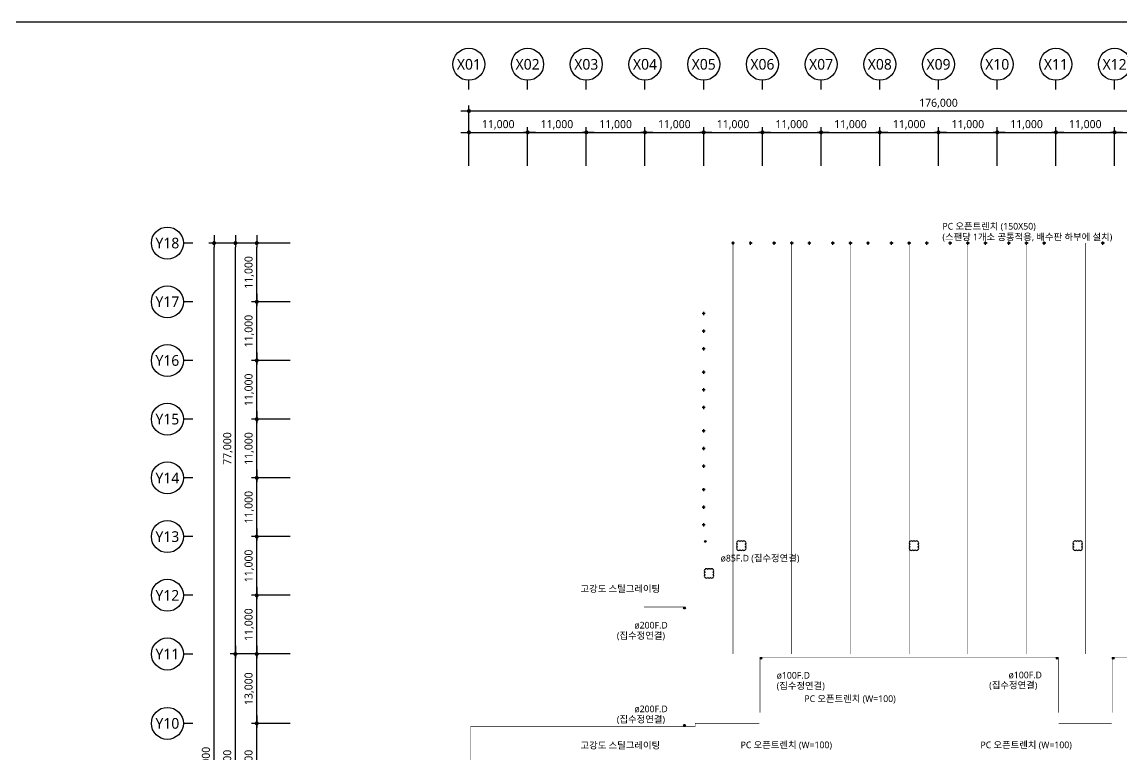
# Model space of a CAD drawing. Header units: millimetres. Extents: x 5104319 to 6731528, y 2502930 to 3039130.
# Drawn here: x 5492192 to 5698141, y 2901959 to 3039130 of the extents above; entities that cross this region are included whole.
import ezdxf
from ezdxf.enums import TextEntityAlignment as Align

# ---------------------------------------------------------------- set-up
doc = ezdxf.new("R2010")
doc.units = ezdxf.units.MM
doc.header["$PDMODE"] = 1
for name, pattern in [('CENTER2', [28.575, 19.05, -3.175, 3.175, -3.175]), ('DIVIDE2', [15.875, 6.35, -3.175, 0, -3.175, 0, -3.175]), ('HID', [2.3, 1.5, -0.8])]:
    doc.linetypes.add(name, pattern=pattern)
doc.layers.get('Defpoints').update_dxf_attribs({"color": 140})
for name, color, linetype in [('0-아연도 그레이팅 커버', 6, 'DIVIDE2'), ('0-오픈트랜치', 2, 'HID'), ('D-1', 6, 'Continuous'), ('D-2', 6, 'Continuous'), ('SYM', 253, 'Continuous')]:
    doc.layers.add(name, color=color, linetype=linetype)
for name, color, linetype, lineweight in [('A-AXIS-BUBL', 7, 'Continuous', 25), ('A-DIMS', 7, 'Continuous', 25), ('A-MKXS-TEXT1', 3, 'Continuous', 25), ('A-XXXX-TXT2', 3, 'Continuous', 25), ('REV-202205', 20, 'Continuous', 25)]:
    doc.layers.add(name, color=color, linetype=linetype, lineweight=lineweight)
doc.styles.add('HY울릉도L', font='')
doc.styles.add('맑은고딕', font='malgun.ttf')
doc.styles.get('HY울릉도L').set_extended_font_data('HYwulM')
doc.dimstyles.new('CDIM', dxfattribs={"dimtxt": 3, "dimasz": 1.5, "dimexe": 2, "dimexo": 1, "dimgap": 1, "dimtad": 1, "dimdec": 0, "dimrnd": 0.5, "dimzin": 0, "dimdsep": 32, "dimlunit": 6, "dimtxsty": 'HY울릉도L', "dimblk1": '_CIDOT', "dimblk2": '_CIDOT', "dimsah": 1, "dimcen": 5.5, "dimclrd": 2, "dimclre": 2, "dimclrt": 7, "dimadec": 0, "dimazin": 0, "dimtfac": 1, "dimtdec": 0, "dimtix": 1, "dimtmove": 2, "dimatfit": 1, "dimldrblk": '_CIDOT', "dimfxl": 1, "dimtolj": 1, "dimtzin": 0, "dimlwd": -1, "dimarcsym": 0})

# ---------------------------------------------------------------- blocks, each defined once
blk = doc.blocks.new('_CIDOT')
at = {"color": 0, "linetype": 'ByBlock'}
blk.add_line((2, 0), (-1, 0), dxfattribs=at)
at = {"color": 0, "linetype": 'ByBlock', "const_width": 0.5}
blk.add_lwpolyline([(-0.25, 0, 1), (0.25, 0, 1)], format="xyb", close=True, dxfattribs=at)
blk = doc.blocks.new('*D16')
at = {"layer": 'A-DIMS', "lineweight": -2, "transparency": 16777216}
for p, q in [((93193, 151121), (85943, 151121)), ((93193, 135121), (85943, 135121))]:
    blk.add_line(p, q, dxfattribs=at)
at = {"layer": 'A-DIMS', "transparency": 16777216}
blk.add_line((86943, 135871), (86943, 150371), dxfattribs=at)
at = {"layer": 'Defpoints', "color": 0, "transparency": 16777216}
for p in [(86943, 151121), (93693, 151121), (93693, 135121)]:
    blk.add_point(p, dxfattribs=at)
at = {"layer": 'A-DIMS', "transparency": 16777216, "xscale": 750, "yscale": 750, "zscale": 750}
for p, rotation in [((86943, 151121), 90), ((86943, 135121), 270)]:
    blk.add_blockref('_CIDOT', p, dxfattribs=dict(at, rotation=rotation))
at = {"layer": 'A-DIMS', "color": 3, "transparency": 16777216, "insert": (85538, 143121), "char_height": 1500, "attachment_point": 5, "rotation": 90, "style": '맑은고딕'}
blk.add_mtext('\\A1;16,000', dxfattribs=at)
blk = doc.blocks.new('*D17')
at = {"layer": 'A-DIMS', "lineweight": -2, "transparency": 16777216}
for p, q in [((93193, 164121), (85943, 164121)), ((93193, 151121), (85943, 151121))]:
    blk.add_line(p, q, dxfattribs=at)
at = {"layer": 'A-DIMS', "transparency": 16777216}
blk.add_line((86943, 151871), (86943, 163371), dxfattribs=at)
at = {"layer": 'Defpoints', "color": 0, "transparency": 16777216}
for p in [(86943, 164121), (93693, 164121), (93693, 151121)]:
    blk.add_point(p, dxfattribs=at)
at = {"layer": 'A-DIMS', "transparency": 16777216, "xscale": 750, "yscale": 750, "zscale": 750}
for p, rotation in [((86943, 164121), 90), ((86943, 151121), 270)]:
    blk.add_blockref('_CIDOT', p, dxfattribs=dict(at, rotation=rotation))
at = {"layer": 'A-DIMS', "color": 3, "transparency": 16777216, "insert": (85538, 157621), "char_height": 1500, "attachment_point": 5, "rotation": 90, "style": '맑은고딕'}
blk.add_mtext('\\A1;13,000', dxfattribs=at)
blk = doc.blocks.new('*D18')
at = {"layer": 'A-DIMS', "lineweight": -2, "transparency": 16777216}
for p, q in [((93193, 175121), (85943, 175121)), ((93193, 164121), (85943, 164121))]:
    blk.add_line(p, q, dxfattribs=at)
at = {"layer": 'A-DIMS', "transparency": 16777216}
blk.add_line((86943, 164871), (86943, 174371), dxfattribs=at)
at = {"layer": 'Defpoints', "color": 0, "transparency": 16777216}
for p in [(86943, 175121), (93693, 175121), (93693, 164121)]:
    blk.add_point(p, dxfattribs=at)
at = {"layer": 'A-DIMS', "transparency": 16777216, "xscale": 750, "yscale": 750, "zscale": 750}
for p, rotation in [((86943, 175121), 90), ((86943, 164121), 270)]:
    blk.add_blockref('_CIDOT', p, dxfattribs=dict(at, rotation=rotation))
at = {"layer": 'A-DIMS', "color": 3, "transparency": 16777216, "insert": (85538, 169621), "char_height": 1500, "attachment_point": 5, "rotation": 90, "style": '맑은고딕'}
blk.add_mtext('\\A1;11,000', dxfattribs=at)
blk = doc.blocks.new('*D19')
at = {"layer": 'A-DIMS', "lineweight": -2, "transparency": 16777216}
for p, q in [((93193, 186121), (85943, 186121)), ((93193, 175121), (85943, 175121))]:
    blk.add_line(p, q, dxfattribs=at)
at = {"layer": 'A-DIMS', "transparency": 16777216}
blk.add_line((86943, 175871), (86943, 185371), dxfattribs=at)
at = {"layer": 'Defpoints', "color": 0, "transparency": 16777216}
for p in [(86943, 186121), (93693, 186121), (93693, 175121)]:
    blk.add_point(p, dxfattribs=at)
at = {"layer": 'A-DIMS', "transparency": 16777216, "xscale": 750, "yscale": 750, "zscale": 750}
for p, rotation in [((86943, 186121), 90), ((86943, 175121), 270)]:
    blk.add_blockref('_CIDOT', p, dxfattribs=dict(at, rotation=rotation))
at = {"layer": 'A-DIMS', "color": 3, "transparency": 16777216, "insert": (85538, 180621), "char_height": 1500, "attachment_point": 5, "rotation": 90, "style": '맑은고딕'}
blk.add_mtext('\\A1;11,000', dxfattribs=at)
blk = doc.blocks.new('*D20')
at = {"layer": 'A-DIMS', "lineweight": -2, "transparency": 16777216}
for p, q in [((93193, 197121), (85943, 197121)), ((93193, 186121), (85943, 186121))]:
    blk.add_line(p, q, dxfattribs=at)
at = {"layer": 'A-DIMS', "transparency": 16777216}
blk.add_line((86943, 186871), (86943, 196371), dxfattribs=at)
at = {"layer": 'Defpoints', "color": 0, "transparency": 16777216}
for p in [(86943, 197121), (93693, 197121), (93693, 186121)]:
    blk.add_point(p, dxfattribs=at)
at = {"layer": 'A-DIMS', "transparency": 16777216, "xscale": 750, "yscale": 750, "zscale": 750}
for p, rotation in [((86943, 197121), 90), ((86943, 186121), 270)]:
    blk.add_blockref('_CIDOT', p, dxfattribs=dict(at, rotation=rotation))
at = {"layer": 'A-DIMS', "color": 3, "transparency": 16777216, "insert": (85538, 191621), "char_height": 1500, "attachment_point": 5, "rotation": 90, "style": '맑은고딕'}
blk.add_mtext('\\A1;11,000', dxfattribs=at)
blk = doc.blocks.new('*D21')
at = {"layer": 'A-DIMS', "lineweight": -2, "transparency": 16777216}
for p, q in [((93193, 208121), (85943, 208121)), ((93193, 197121), (85943, 197121))]:
    blk.add_line(p, q, dxfattribs=at)
at = {"layer": 'A-DIMS', "transparency": 16777216}
blk.add_line((86943, 197871), (86943, 207371), dxfattribs=at)
at = {"layer": 'Defpoints', "color": 0, "transparency": 16777216}
for p in [(86943, 208121), (93693, 208121), (93693, 197121)]:
    blk.add_point(p, dxfattribs=at)
at = {"layer": 'A-DIMS', "transparency": 16777216, "xscale": 750, "yscale": 750, "zscale": 750}
for p, rotation in [((86943, 208121), 90), ((86943, 197121), 270)]:
    blk.add_blockref('_CIDOT', p, dxfattribs=dict(at, rotation=rotation))
at = {"layer": 'A-DIMS', "color": 3, "transparency": 16777216, "insert": (85538, 202621), "char_height": 1500, "attachment_point": 5, "rotation": 90, "style": '맑은고딕'}
blk.add_mtext('\\A1;11,000', dxfattribs=at)
blk = doc.blocks.new('*D22')
at = {"layer": 'A-DIMS', "lineweight": -2, "transparency": 16777216}
for p, q in [((93193, 219121), (85943, 219121)), ((93193, 208121), (85943, 208121))]:
    blk.add_line(p, q, dxfattribs=at)
at = {"layer": 'A-DIMS', "transparency": 16777216}
blk.add_line((86943, 208871), (86943, 218371), dxfattribs=at)
at = {"layer": 'Defpoints', "color": 0, "transparency": 16777216}
for p in [(86943, 219121), (93693, 219121), (93693, 208121)]:
    blk.add_point(p, dxfattribs=at)
at = {"layer": 'A-DIMS', "transparency": 16777216, "xscale": 750, "yscale": 750, "zscale": 750}
for p, rotation in [((86943, 219121), 90), ((86943, 208121), 270)]:
    blk.add_blockref('_CIDOT', p, dxfattribs=dict(at, rotation=rotation))
at = {"layer": 'A-DIMS', "color": 3, "transparency": 16777216, "insert": (85538, 213621), "char_height": 1500, "attachment_point": 5, "rotation": 90, "style": '맑은고딕'}
blk.add_mtext('\\A1;11,000', dxfattribs=at)
blk = doc.blocks.new('*D23')
at = {"layer": 'A-DIMS', "lineweight": -2, "transparency": 16777216}
for p, q in [((93193, 230121), (85943, 230121)), ((93193, 219121), (85943, 219121))]:
    blk.add_line(p, q, dxfattribs=at)
at = {"layer": 'A-DIMS', "transparency": 16777216}
blk.add_line((86943, 219871), (86943, 229371), dxfattribs=at)
at = {"layer": 'Defpoints', "color": 0, "transparency": 16777216}
for p in [(86943, 230121), (93693, 230121), (93693, 219121)]:
    blk.add_point(p, dxfattribs=at)
at = {"layer": 'A-DIMS', "transparency": 16777216, "xscale": 750, "yscale": 750, "zscale": 750}
for p, rotation in [((86943, 230121), 90), ((86943, 219121), 270)]:
    blk.add_blockref('_CIDOT', p, dxfattribs=dict(at, rotation=rotation))
at = {"layer": 'A-DIMS', "color": 3, "transparency": 16777216, "insert": (85538, 224621), "char_height": 1500, "attachment_point": 5, "rotation": 90, "style": '맑은고딕'}
blk.add_mtext('\\A1;11,000', dxfattribs=at)
blk = doc.blocks.new('*D24')
at = {"layer": 'A-DIMS', "lineweight": -2, "transparency": 16777216}
for p, q in [((93193, 241121), (85943, 241121)), ((93193, 230121), (85943, 230121))]:
    blk.add_line(p, q, dxfattribs=at)
at = {"layer": 'A-DIMS', "transparency": 16777216}
blk.add_line((86943, 230871), (86943, 240371), dxfattribs=at)
at = {"layer": 'Defpoints', "color": 0, "transparency": 16777216}
for p in [(86943, 241121), (93693, 241121), (93693, 230121)]:
    blk.add_point(p, dxfattribs=at)
at = {"layer": 'A-DIMS', "transparency": 16777216, "xscale": 750, "yscale": 750, "zscale": 750}
for p, rotation in [((86943, 241121), 90), ((86943, 230121), 270)]:
    blk.add_blockref('_CIDOT', p, dxfattribs=dict(at, rotation=rotation))
at = {"layer": 'A-DIMS', "color": 3, "transparency": 16777216, "insert": (85538, 235621), "char_height": 1500, "attachment_point": 5, "rotation": 90, "style": '맑은고딕'}
blk.add_mtext('\\A1;11,000', dxfattribs=at)
blk = doc.blocks.new('*D26')
at = {"layer": 'A-DIMS', "lineweight": -2, "transparency": 16777216}
for p, q in [((93193, 241121), (77943, 241121)), ((93193, 45121), (77943, 45121))]:
    blk.add_line(p, q, dxfattribs=at)
at = {"layer": 'A-DIMS', "transparency": 16777216}
blk.add_line((78943, 45871), (78943, 240371), dxfattribs=at)
at = {"layer": 'Defpoints', "color": 0, "transparency": 16777216}
for p in [(78943, 241121), (93693, 241121), (93693, 45121)]:
    blk.add_point(p, dxfattribs=at)
at = {"layer": 'A-DIMS', "transparency": 16777216, "xscale": 750, "yscale": 750, "zscale": 750}
for p, rotation in [((78943, 241121), 90), ((78943, 45121), 270)]:
    blk.add_blockref('_CIDOT', p, dxfattribs=dict(at, rotation=rotation))
at = {"layer": 'A-DIMS', "color": 3, "transparency": 16777216, "insert": (77538, 143121), "char_height": 1500, "attachment_point": 5, "rotation": 90, "style": '맑은고딕'}
blk.add_mtext('\\A1;196,000', dxfattribs=at)
blk = doc.blocks.new('*D28')
at = {"layer": 'A-DIMS', "lineweight": -2, "transparency": 16777216}
for p, q in [((93193, 164121), (81943, 164121)), ((93193, 122121), (81943, 122121))]:
    blk.add_line(p, q, dxfattribs=at)
at = {"layer": 'A-DIMS', "transparency": 16777216}
blk.add_line((82943, 122871), (82943, 163371), dxfattribs=at)
at = {"layer": 'Defpoints', "color": 0, "transparency": 16777216}
for p in [(82943, 164121), (93693, 164121), (93693, 122121)]:
    blk.add_point(p, dxfattribs=at)
at = {"layer": 'A-DIMS', "transparency": 16777216, "xscale": 750, "yscale": 750, "zscale": 750}
for p, rotation in [((82943, 164121), 90), ((82943, 122121), 270)]:
    blk.add_blockref('_CIDOT', p, dxfattribs=dict(at, rotation=rotation))
at = {"layer": 'A-DIMS', "color": 3, "transparency": 16777216, "insert": (81542, 143121), "char_height": 1500, "attachment_point": 5, "rotation": 90, "style": '맑은고딕'}
blk.add_mtext('\\A1;42,000', dxfattribs=at)
blk = doc.blocks.new('*D29')
at = {"layer": 'A-DIMS', "lineweight": -2, "transparency": 16777216}
for p, q in [((93193, 241121), (81943, 241121)), ((93193, 164121), (81943, 164121))]:
    blk.add_line(p, q, dxfattribs=at)
at = {"layer": 'A-DIMS', "transparency": 16777216}
blk.add_line((82943, 164871), (82943, 240371), dxfattribs=at)
at = {"layer": 'Defpoints', "color": 0, "transparency": 16777216}
for p in [(82943, 241121), (93693, 241121), (93693, 164121)]:
    blk.add_point(p, dxfattribs=at)
at = {"layer": 'A-DIMS', "transparency": 16777216, "xscale": 750, "yscale": 750, "zscale": 750}
for p, rotation in [((82943, 241121), 90), ((82943, 164121), 270)]:
    blk.add_blockref('_CIDOT', p, dxfattribs=dict(at, rotation=rotation))
at = {"layer": 'A-DIMS', "color": 3, "transparency": 16777216, "insert": (81542, 202621), "char_height": 1500, "attachment_point": 5, "rotation": 90, "style": '맑은고딕'}
blk.add_mtext('\\A1;77,000', dxfattribs=at)
blk = doc.blocks.new('*D30')
at = {"layer": 'A-DIMS', "lineweight": -2, "transparency": 16777216}
for p, q in [((148693, 255621), (148693, 262871)), ((159693, 255621), (159693, 262871))]:
    blk.add_line(p, q, dxfattribs=at)
at = {"layer": 'A-DIMS', "transparency": 16777216}
blk.add_line((149443, 261871), (158943, 261871), dxfattribs=at)
at = {"layer": 'Defpoints', "color": 0, "transparency": 16777216}
for p in [(159693, 261871), (148693, 255121), (159693, 255121)]:
    blk.add_point(p, dxfattribs=at)
at = {"layer": 'A-DIMS', "transparency": 16777216, "xscale": 750, "yscale": 750, "zscale": 750, "rotation": 180}
blk.add_blockref('_CIDOT', (148693, 261871), dxfattribs=at)
at = {"layer": 'A-DIMS', "transparency": 16777216, "xscale": 750, "yscale": 750, "zscale": 750}
blk.add_blockref('_CIDOT', (159693, 261871), dxfattribs=at)
at = {"layer": 'A-DIMS', "color": 3, "transparency": 16777216, "insert": (154193, 263275), "char_height": 1500, "attachment_point": 5, "style": '맑은고딕'}
blk.add_mtext('\\A1;11,000', dxfattribs=at)
blk = doc.blocks.new('*D31')
at = {"layer": 'A-DIMS', "lineweight": -2, "transparency": 16777216}
for p, q in [((159693, 255621), (159693, 262871)), ((170693, 255621), (170693, 262871))]:
    blk.add_line(p, q, dxfattribs=at)
at = {"layer": 'A-DIMS', "transparency": 16777216}
blk.add_line((160443, 261871), (169943, 261871), dxfattribs=at)
at = {"layer": 'Defpoints', "color": 0, "transparency": 16777216}
for p in [(170693, 261871), (159693, 255121), (170693, 255121)]:
    blk.add_point(p, dxfattribs=at)
at = {"layer": 'A-DIMS', "transparency": 16777216, "xscale": 750, "yscale": 750, "zscale": 750, "rotation": 180}
blk.add_blockref('_CIDOT', (159693, 261871), dxfattribs=at)
at = {"layer": 'A-DIMS', "transparency": 16777216, "xscale": 750, "yscale": 750, "zscale": 750}
blk.add_blockref('_CIDOT', (170693, 261871), dxfattribs=at)
at = {"layer": 'A-DIMS', "color": 3, "transparency": 16777216, "insert": (165193, 263275), "char_height": 1500, "attachment_point": 5, "style": '맑은고딕'}
blk.add_mtext('\\A1;11,000', dxfattribs=at)
blk = doc.blocks.new('*D32')
at = {"layer": 'A-DIMS', "lineweight": -2, "transparency": 16777216}
for p, q in [((170693, 255621), (170693, 262871)), ((181693, 255621), (181693, 262871))]:
    blk.add_line(p, q, dxfattribs=at)
at = {"layer": 'A-DIMS', "transparency": 16777216}
blk.add_line((171443, 261871), (180943, 261871), dxfattribs=at)
at = {"layer": 'Defpoints', "color": 0, "transparency": 16777216}
for p in [(181693, 261871), (170693, 255121), (181693, 255121)]:
    blk.add_point(p, dxfattribs=at)
at = {"layer": 'A-DIMS', "transparency": 16777216, "xscale": 750, "yscale": 750, "zscale": 750, "rotation": 180}
blk.add_blockref('_CIDOT', (170693, 261871), dxfattribs=at)
at = {"layer": 'A-DIMS', "transparency": 16777216, "xscale": 750, "yscale": 750, "zscale": 750}
blk.add_blockref('_CIDOT', (181693, 261871), dxfattribs=at)
at = {"layer": 'A-DIMS', "color": 3, "transparency": 16777216, "insert": (176193, 263275), "char_height": 1500, "attachment_point": 5, "style": '맑은고딕'}
blk.add_mtext('\\A1;11,000', dxfattribs=at)
blk = doc.blocks.new('*D33')
at = {"layer": 'A-DIMS', "lineweight": -2, "transparency": 16777216}
for p, q in [((181693, 255621), (181693, 262871)), ((192693, 255621), (192693, 262871))]:
    blk.add_line(p, q, dxfattribs=at)
at = {"layer": 'A-DIMS', "transparency": 16777216}
blk.add_line((182443, 261871), (191943, 261871), dxfattribs=at)
at = {"layer": 'Defpoints', "color": 0, "transparency": 16777216}
for p in [(192693, 261871), (181693, 255121), (192693, 255121)]:
    blk.add_point(p, dxfattribs=at)
at = {"layer": 'A-DIMS', "transparency": 16777216, "xscale": 750, "yscale": 750, "zscale": 750, "rotation": 180}
blk.add_blockref('_CIDOT', (181693, 261871), dxfattribs=at)
at = {"layer": 'A-DIMS', "transparency": 16777216, "xscale": 750, "yscale": 750, "zscale": 750}
blk.add_blockref('_CIDOT', (192693, 261871), dxfattribs=at)
at = {"layer": 'A-DIMS', "color": 3, "transparency": 16777216, "insert": (187193, 263275), "char_height": 1500, "attachment_point": 5, "style": '맑은고딕'}
blk.add_mtext('\\A1;11,000', dxfattribs=at)
blk = doc.blocks.new('*D34')
at = {"layer": 'A-DIMS', "lineweight": -2, "transparency": 16777216}
for p, q in [((192693, 255621), (192693, 262871)), ((203693, 255621), (203693, 262871))]:
    blk.add_line(p, q, dxfattribs=at)
at = {"layer": 'A-DIMS', "transparency": 16777216}
blk.add_line((193443, 261871), (202943, 261871), dxfattribs=at)
at = {"layer": 'Defpoints', "color": 0, "transparency": 16777216}
for p in [(203693, 261871), (192693, 255121), (203693, 255121)]:
    blk.add_point(p, dxfattribs=at)
at = {"layer": 'A-DIMS', "transparency": 16777216, "xscale": 750, "yscale": 750, "zscale": 750, "rotation": 180}
blk.add_blockref('_CIDOT', (192693, 261871), dxfattribs=at)
at = {"layer": 'A-DIMS', "transparency": 16777216, "xscale": 750, "yscale": 750, "zscale": 750}
blk.add_blockref('_CIDOT', (203693, 261871), dxfattribs=at)
at = {"layer": 'A-DIMS', "color": 3, "transparency": 16777216, "insert": (198193, 263275), "char_height": 1500, "attachment_point": 5, "style": '맑은고딕'}
blk.add_mtext('\\A1;11,000', dxfattribs=at)
blk = doc.blocks.new('*D35')
at = {"layer": 'A-DIMS', "lineweight": -2, "transparency": 16777216}
for p, q in [((203693, 255621), (203693, 262871)), ((214693, 255621), (214693, 262871))]:
    blk.add_line(p, q, dxfattribs=at)
at = {"layer": 'A-DIMS', "transparency": 16777216}
blk.add_line((204443, 261871), (213943, 261871), dxfattribs=at)
at = {"layer": 'Defpoints', "color": 0, "transparency": 16777216}
for p in [(214693, 261871), (203693, 255121), (214693, 255121)]:
    blk.add_point(p, dxfattribs=at)
at = {"layer": 'A-DIMS', "transparency": 16777216, "xscale": 750, "yscale": 750, "zscale": 750, "rotation": 180}
blk.add_blockref('_CIDOT', (203693, 261871), dxfattribs=at)
at = {"layer": 'A-DIMS', "transparency": 16777216, "xscale": 750, "yscale": 750, "zscale": 750}
blk.add_blockref('_CIDOT', (214693, 261871), dxfattribs=at)
at = {"layer": 'A-DIMS', "color": 3, "transparency": 16777216, "insert": (209193, 263275), "char_height": 1500, "attachment_point": 5, "style": '맑은고딕'}
blk.add_mtext('\\A1;11,000', dxfattribs=at)
blk = doc.blocks.new('*D36')
at = {"layer": 'A-DIMS', "lineweight": -2, "transparency": 16777216}
for p, q in [((214693, 255621), (214693, 262871)), ((225693, 255621), (225693, 262871))]:
    blk.add_line(p, q, dxfattribs=at)
at = {"layer": 'A-DIMS', "transparency": 16777216}
blk.add_line((215443, 261871), (224943, 261871), dxfattribs=at)
at = {"layer": 'Defpoints', "color": 0, "transparency": 16777216}
for p in [(225693, 261871), (214693, 255121), (225693, 255121)]:
    blk.add_point(p, dxfattribs=at)
at = {"layer": 'A-DIMS', "transparency": 16777216, "xscale": 750, "yscale": 750, "zscale": 750, "rotation": 180}
blk.add_blockref('_CIDOT', (214693, 261871), dxfattribs=at)
at = {"layer": 'A-DIMS', "transparency": 16777216, "xscale": 750, "yscale": 750, "zscale": 750}
blk.add_blockref('_CIDOT', (225693, 261871), dxfattribs=at)
at = {"layer": 'A-DIMS', "color": 3, "transparency": 16777216, "insert": (220193, 263275), "char_height": 1500, "attachment_point": 5, "style": '맑은고딕'}
blk.add_mtext('\\A1;11,000', dxfattribs=at)
blk = doc.blocks.new('*D37')
at = {"layer": 'A-DIMS', "lineweight": -2, "transparency": 16777216}
for p, q in [((225693, 255621), (225693, 262871)), ((236693, 255621), (236693, 262871))]:
    blk.add_line(p, q, dxfattribs=at)
at = {"layer": 'A-DIMS', "transparency": 16777216}
blk.add_line((226443, 261871), (235943, 261871), dxfattribs=at)
at = {"layer": 'Defpoints', "color": 0, "transparency": 16777216}
for p in [(236693, 261871), (225693, 255121), (236693, 255121)]:
    blk.add_point(p, dxfattribs=at)
at = {"layer": 'A-DIMS', "transparency": 16777216, "xscale": 750, "yscale": 750, "zscale": 750, "rotation": 180}
blk.add_blockref('_CIDOT', (225693, 261871), dxfattribs=at)
at = {"layer": 'A-DIMS', "transparency": 16777216, "xscale": 750, "yscale": 750, "zscale": 750}
blk.add_blockref('_CIDOT', (236693, 261871), dxfattribs=at)
at = {"layer": 'A-DIMS', "color": 3, "transparency": 16777216, "insert": (231193, 263275), "char_height": 1500, "attachment_point": 5, "style": '맑은고딕'}
blk.add_mtext('\\A1;11,000', dxfattribs=at)
blk = doc.blocks.new('*D38')
at = {"layer": 'A-DIMS', "lineweight": -2, "transparency": 16777216}
for p, q in [((236693, 255621), (236693, 262871)), ((247693, 255621), (247693, 262871))]:
    blk.add_line(p, q, dxfattribs=at)
at = {"layer": 'A-DIMS', "transparency": 16777216}
blk.add_line((237443, 261871), (246943, 261871), dxfattribs=at)
at = {"layer": 'Defpoints', "color": 0, "transparency": 16777216}
for p in [(247693, 261871), (236693, 255121), (247693, 255121)]:
    blk.add_point(p, dxfattribs=at)
at = {"layer": 'A-DIMS', "transparency": 16777216, "xscale": 750, "yscale": 750, "zscale": 750, "rotation": 180}
blk.add_blockref('_CIDOT', (236693, 261871), dxfattribs=at)
at = {"layer": 'A-DIMS', "transparency": 16777216, "xscale": 750, "yscale": 750, "zscale": 750}
blk.add_blockref('_CIDOT', (247693, 261871), dxfattribs=at)
at = {"layer": 'A-DIMS', "color": 3, "transparency": 16777216, "insert": (242193, 263275), "char_height": 1500, "attachment_point": 5, "style": '맑은고딕'}
blk.add_mtext('\\A1;11,000', dxfattribs=at)
blk = doc.blocks.new('*D39')
at = {"layer": 'A-DIMS', "lineweight": -2, "transparency": 16777216}
for p, q in [((247693, 255621), (247693, 262871)), ((258693, 255621), (258693, 262871))]:
    blk.add_line(p, q, dxfattribs=at)
at = {"layer": 'A-DIMS', "transparency": 16777216}
blk.add_line((248443, 261871), (257943, 261871), dxfattribs=at)
at = {"layer": 'Defpoints', "color": 0, "transparency": 16777216}
for p in [(258693, 261871), (247693, 255121), (258693, 255121)]:
    blk.add_point(p, dxfattribs=at)
at = {"layer": 'A-DIMS', "transparency": 16777216, "xscale": 750, "yscale": 750, "zscale": 750, "rotation": 180}
blk.add_blockref('_CIDOT', (247693, 261871), dxfattribs=at)
at = {"layer": 'A-DIMS', "transparency": 16777216, "xscale": 750, "yscale": 750, "zscale": 750}
blk.add_blockref('_CIDOT', (258693, 261871), dxfattribs=at)
at = {"layer": 'A-DIMS', "color": 3, "transparency": 16777216, "insert": (253193, 263275), "char_height": 1500, "attachment_point": 5, "style": '맑은고딕'}
blk.add_mtext('\\A1;11,000', dxfattribs=at)
blk = doc.blocks.new('*D43')
at = {"layer": 'A-DIMS', "lineweight": -2, "transparency": 16777216}
for p, q in [((126693, 255621), (126693, 266871)), ((302693, 255621), (302693, 266871))]:
    blk.add_line(p, q, dxfattribs=at)
at = {"layer": 'A-DIMS', "transparency": 16777216}
blk.add_line((127443, 265871), (301943, 265871), dxfattribs=at)
at = {"layer": 'Defpoints', "color": 0, "transparency": 16777216}
for p in [(302693, 265871), (126693, 255121), (302693, 255121)]:
    blk.add_point(p, dxfattribs=at)
at = {"layer": 'A-DIMS', "transparency": 16777216, "xscale": 750, "yscale": 750, "zscale": 750, "rotation": 180}
blk.add_blockref('_CIDOT', (126693, 265871), dxfattribs=at)
at = {"layer": 'A-DIMS', "transparency": 16777216, "xscale": 750, "yscale": 750, "zscale": 750}
blk.add_blockref('_CIDOT', (302693, 265871), dxfattribs=at)
at = {"layer": 'A-DIMS', "color": 3, "transparency": 16777216, "insert": (214693, 267275), "char_height": 1500, "attachment_point": 5, "style": '맑은고딕'}
blk.add_mtext('\\A1;176,000', dxfattribs=at)
blk = doc.blocks.new('*D45')
at = {"layer": 'A-DIMS', "lineweight": -2, "transparency": 16777216}
for p, q in [((126693, 255621), (126693, 262871)), ((137693, 255621), (137693, 262871))]:
    blk.add_line(p, q, dxfattribs=at)
at = {"layer": 'A-DIMS', "transparency": 16777216}
blk.add_line((127443, 261871), (136943, 261871), dxfattribs=at)
at = {"layer": 'Defpoints', "color": 0, "transparency": 16777216}
for p in [(137693, 261871), (126693, 255121), (137693, 255121)]:
    blk.add_point(p, dxfattribs=at)
at = {"layer": 'A-DIMS', "transparency": 16777216, "xscale": 750, "yscale": 750, "zscale": 750, "rotation": 180}
blk.add_blockref('_CIDOT', (126693, 261871), dxfattribs=at)
at = {"layer": 'A-DIMS', "transparency": 16777216, "xscale": 750, "yscale": 750, "zscale": 750}
blk.add_blockref('_CIDOT', (137693, 261871), dxfattribs=at)
at = {"layer": 'A-DIMS', "color": 3, "transparency": 16777216, "insert": (132193, 263275), "char_height": 1500, "attachment_point": 5, "style": '맑은고딕'}
blk.add_mtext('\\A1;11,000', dxfattribs=at)
blk = doc.blocks.new('*D46')
at = {"layer": 'A-DIMS', "lineweight": -2, "transparency": 16777216}
for p, q in [((137693, 255621), (137693, 262871)), ((148693, 255621), (148693, 262871))]:
    blk.add_line(p, q, dxfattribs=at)
at = {"layer": 'A-DIMS', "transparency": 16777216}
blk.add_line((138443, 261871), (147943, 261871), dxfattribs=at)
at = {"layer": 'Defpoints', "color": 0, "transparency": 16777216}
for p in [(148693, 261871), (137693, 255121), (148693, 255121)]:
    blk.add_point(p, dxfattribs=at)
at = {"layer": 'A-DIMS', "transparency": 16777216, "xscale": 750, "yscale": 750, "zscale": 750, "rotation": 180}
blk.add_blockref('_CIDOT', (137693, 261871), dxfattribs=at)
at = {"layer": 'A-DIMS', "transparency": 16777216, "xscale": 750, "yscale": 750, "zscale": 750}
blk.add_blockref('_CIDOT', (148693, 261871), dxfattribs=at)
at = {"layer": 'A-DIMS', "color": 3, "transparency": 16777216, "insert": (143193, 263275), "char_height": 1500, "attachment_point": 5, "style": '맑은고딕'}
blk.add_mtext('\\A1;11,000', dxfattribs=at)
blk = doc.blocks.new('A$C20DC7017')
at = {"layer": 'D-1'}
for p, q in [((-240, 1200), (120, 1200)), ((1200, 2640), (1200, 2280)), ((1200, 120), (1200, -240)), ((2280, 1200), (2640, 1200))]:
    blk.add_line(p, q, dxfattribs=at)
at = {"layer": 'D-1', "ltscale": 0.6}
blk.add_circle((1200, 1200), 1080, dxfattribs=at)
at = {"layer": 'Defpoints'}
blk.add_circle((1200, 1200), 1200, dxfattribs=at)
at = {"layer": 'SYM', "ltscale": 0.6}
blk.add_circle((1200, 1200), 1080, dxfattribs=at)
blk = doc.blocks.new('A$C144A12A0')
at = {"layer": 'D-2'}
h = blk.add_hatch(color=256, dxfattribs=at)
h.dxf.hatch_style = 1
edge = h.paths.add_edge_path()
edge.add_arc((1200, 1200), 1200, 0, 360)
for p, q in [((-240, 1200), (2640, 1200)), ((1200, -240), (1200, 2640))]:
    blk.add_line(p, q, dxfattribs=at)
at = {"layer": 'Defpoints'}
blk.add_circle((1200, 1200), 1200, dxfattribs=at)
blk = doc.blocks.new('DIM(210222)')
for p, q in [((126693, 269870.6), (126693, 271620.6)), ((137693, 269870.6), (137693, 271620.6)), ((148693, 269870.6), (148693, 271620.6)), ((159693, 269870.6), (159693, 271620.6)), ((170693, 269870.6), (170693, 271620.6)), ((181693, 269870.6), (181693, 271620.6)), ((192693, 269870.6), (192693, 271620.6)), ((203693, 269870.6), (203693, 271620.6)), ((214693, 269870.6), (214693, 271620.6)), ((225693, 269870.6), (225693, 271620.6)), ((236693, 269870.6), (236693, 271620.6)), ((247693, 269870.6), (247693, 271620.6)), ((74943, 241120.6), (73193, 241120.6)), ((74943, 230120.6), (73193, 230120.6)), ((74943, 219120.6), (73193, 219120.6)), ((74943, 208120.6), (73193, 208120.6)), ((74943, 197120.6), (73193, 197120.6)), ((74943, 186120.6), (73193, 186120.6)), ((74943, 175120.6), (73193, 175120.6)), ((74943, 164120.6), (73193, 164120.6)), ((74943, 151120.6), (73193, 151120.6))]:
    blk.add_line(p, q)
at = {"layer": 'A-AXIS-BUBL', "ltscale": 0.2}
for centre in [(126693, 274620.6), (137693, 274620.6), (148693, 274620.6), (159693, 274620.6), (170693, 274620.6), (181693, 274620.6), (192693, 274620.6), (203693, 274620.6), (214693, 274620.6), (225693, 274620.6), (236693, 274620.6), (247693, 274620.6), (70193, 241120.6), (70193, 230120.6), (70193, 219120.6), (70193, 208120.6), (70193, 197120.6), (70193, 186120.6), (70193, 175120.6), (70193, 164120.6), (70193, 151120.6)]:
    blk.add_circle(centre, 3000, dxfattribs=at)
at = {"layer": 'A-XXXX-TXT2', "ltscale": 0.2, "style": '맑은고딕'}
for s, p in [('X01', (126693, 274620.6)), ('X02', (137693, 274620.6)), ('X03', (148693, 274620.6)), ('X04', (159693, 274620.6)), ('X05', (170693, 274620.6)), ('X06', (181693, 274620.6)), ('X07', (192693, 274620.6)), ('X08', (203693, 274620.6)), ('X09', (214693, 274620.6)), ('X10', (225693, 274620.6)), ('X11', (236693, 274620.6)), ('X12', (247693, 274620.6)), ('Y18', (70193, 241120.6)), ('Y17', (70193, 230120.6)), ('Y16', (70193, 219120.6)), ('Y15', (70193, 208120.6)), ('Y14', (70193, 197120.6)), ('Y13', (70193, 186120.6)), ('Y12', (70193, 175120.6)), ('Y11', (70193, 164120.6)), ('Y10', (70193, 151120.6))]:
    blk.add_text(s, height=2000, dxfattribs=at).set_placement(p, align=Align.MIDDLE)
at = {"layer": 'A-DIMS'}
for p1, p2, distance, picture, middle in [((126693, 255120.6), (302693, 255120.6), 10750, '*D43', (214693, 267275.5)), ((126693, 255120.6), (137693, 255120.6), 6750, '*D45', (132193, 263275.5)), ((137693, 255120.6), (148693, 255120.6), 6750, '*D46', (143193, 263275.5)), ((148693, 255120.6), (159693, 255120.6), 6750, '*D30', (154193, 263275.5)), ((159693, 255120.6), (170693, 255120.6), 6750, '*D31', (165193, 263275.5)), ((170693, 255120.6), (181693, 255120.6), 6750, '*D32', (176193, 263275.5)), ((181693, 255120.6), (192693, 255120.6), 6750, '*D33', (187193, 263275.5)), ((192693, 255120.6), (203693, 255120.6), 6750, '*D34', (198193, 263275.5)), ((203693, 255120.6), (214693, 255120.6), 6750, '*D35', (209193, 263275.5)), ((214693, 255120.6), (225693, 255120.6), 6750, '*D36', (220193, 263275.5)), ((225693, 255120.6), (236693, 255120.6), 6750, '*D37', (231193, 263275.5)), ((236693, 255120.6), (247693, 255120.6), 6750, '*D38', (242193, 263275.5)), ((247693, 255120.6), (258693, 255120.6), 6750, '*D39', (253193, 263275.5)), ((93693, 45120.6), (93693, 241120.6), 14750, '*D26', (77538.1, 143120.6)), ((93693, 164120.6), (93693, 241120.6), 10750, '*D29', (81542.2, 202620.6)), ((93693, 230120.6), (93693, 241120.6), 6750, '*D24', (85538.1, 235620.6)), ((93693, 219120.6), (93693, 230120.6), 6750, '*D23', (85538.1, 224620.6)), ((93693, 208120.6), (93693, 219120.6), 6750, '*D22', (85538.1, 213620.6)), ((93693, 197120.6), (93693, 208120.6), 6750, '*D21', (85538.1, 202620.6)), ((93693, 186120.6), (93693, 197120.6), 6750, '*D20', (85538.1, 191620.6)), ((93693, 175120.6), (93693, 186120.6), 6750, '*D19', (85538.1, 180620.6)), ((93693, 164120.6), (93693, 175120.6), 6750, '*D18', (85538.1, 169620.6)), ((93693, 122120.6), (93693, 164120.6), 10750, '*D28', (81542.2, 143120.6)), ((93693, 151120.6), (93693, 164120.6), 6750, '*D17', (85538.1, 157620.6)), ((93693, 135120.6), (93693, 151120.6), 6750, '*D16', (85538.1, 143120.6))]:
    dim = blk.add_aligned_dim(p1=p1, p2=p2, distance=distance, dimstyle='CDIM', override={"dimscale": 500, "dimtxsty": '맑은고딕', "dimclrd": 256, "dimclre": 256, "dimclrt": 3}, dxfattribs=at)
    dim.commit()
    dim.dimension.update_dxf_attribs({"geometry": picture, "text_midpoint": middle})

msp = doc.modelspace()

# ---------------------------------------------------------------- linework, layer by layer
msp.add_line((5104319, 3039130), (5823069, 3039130))
for points in [[(5658896, 2996982, 0, 500, 0), (5659957, 2998043, 0, 0, 0), (5662723, 3000803, 0, 0, 0), (5664601, 3000803, 0, 0, 0)], [(5620237, 2941801, 0, 500, 0), (5620987, 2940502, 0, 0, 0), (5622051, 2938659, 0, 0, 0), (5623114, 2938659, 0, 0, 0)], [(5614282, 2929301, 0, 500, 0), (5614282, 2930801, 0, 0, 0), (5614282, 2932928, 0, 0, 0), (5611825, 2932928, 0, 0, 0)], [(5616344, 2929308, 0, 500, 0), (5615594, 2928009, 0, 0, 0), (5614531, 2926167, 0, 0, 0), (5613467, 2926167, 0, 0, 0)], [(5658437, 2920351, 0, 500, 0), (5658437, 2918851, 0, 0, 0), (5658437, 2912277, 0, 0, 0), (5655980, 2912277, 0, 0, 0)], [(5630679, 2919908, 0, 500, 0), (5631429, 2918609, 0, 0, 0), (5632493, 2916767, 0, 0, 0), (5633557, 2916767, 0, 0, 0)], [(5686194, 2919908, 0, 500, 0), (5685444, 2918609, 0, 0, 0), (5684381, 2916767, 0, 0, 0), (5683317, 2916767, 0, 0, 0)], [(5696679, 2919908, 0, 500, 0), (5697429, 2918609, 0, 0, 0), (5698493, 2916767, 0, 0, 0), (5699557, 2916767, 0, 0, 0)], [(5616344, 2907343, 0, 500, 0), (5615594, 2908642, 0, 0, 0), (5614531, 2910485, 0, 0, 0), (5613467, 2910485, 0, 0, 0)], [(5624404, 2907901, 0, 500, 0), (5624404, 2906401, 0, 0, 0), (5624404, 2903625, 0, 0, 0), (5626860, 2903625, 0, 0, 0)], [(5691437, 2907901, 0, 500, 0), (5691437, 2906401, 0, 0, 0), (5691437, 2903625, 0, 0, 0), (5688980, 2903625, 0, 0, 0)], [(5614282, 2907301, 0, 500, 0), (5614282, 2905801, 0, 0, 0), (5614282, 2903673, 0, 0, 0), (5611825, 2903673, 0, 0, 0)]]:
    msp.add_lwpolyline(points, format="xyseb")
at = {"layer": '0-아연도 그레이팅 커버', "ltscale": 100, "const_width": 100}
for points in [[(5608737, 2929501), (5616537, 2929501)], [(5605637, 2907101), (5616537, 2907101)]]:
    msp.add_lwpolyline(points, dxfattribs=at)
at = {"layer": '0-아연도 그레이팅 커버', "linetype": 'CENTER2', "ltscale": 25, "const_width": 100}
for points in [[(5630487, 2919601), (5630487, 2918501)], [(5696487, 2918501), (5696487, 2919601)]]:
    msp.add_lwpolyline(points, dxfattribs=at)
at = {"layer": '0-오픈트랜치', "ltscale": 500, "const_width": 100}
for points in [[(5625437, 2920701), (5625437, 2997701)], [(5636437, 2920701), (5636437, 2997701)], [(5647437, 2920701), (5647437, 2997701)], [(5658437, 2920701), (5658437, 2997701)], [(5669437, 2920701), (5669437, 2997701)], [(5680437, 2920701), (5680437, 2997701)], [(5691437, 2920701), (5691437, 2997701)], [(5686387, 2909701), (5686387, 2920101), (5630487, 2920101), (5630487, 2919601)], [(5630487, 2918501), (5630487, 2909701)], [(5737237, 2913101), (5736937, 2913101), (5736937, 2920101), (5696487, 2920101), (5696487, 2919601)], [(5696487, 2918501), (5696487, 2909701)], [(5605637, 2907101), (5576237, 2907101), (5576237, 2892401), (5576737, 2892401), (5576737, 2891801), (5586187, 2891801), (5586187, 2892401), (5587587, 2892401), (5587587, 2889601), (5586487, 2889601), (5586487, 2888101)], [(5630387, 2907701), (5618337, 2907701), (5618337, 2907101), (5616537, 2907101)], [(5696387, 2907701), (5686487, 2907701)]]:
    msp.add_lwpolyline(points, dxfattribs=at)
at = {"layer": 'D-1', "ltscale": 0.6}
for points in [[(5625737, 2997701), (5625137, 2997701)], [(5625437, 2997401), (5625437, 2998001)], [(5629037, 2997701), (5628437, 2997701)], [(5628737, 2997401), (5628737, 2998001)], [(5633437, 2997701), (5632837, 2997701)], [(5633137, 2997401), (5633137, 2998001)], [(5636737, 2997701), (5636137, 2997701)], [(5636437, 2997401), (5636437, 2998001)], [(5640037, 2997701), (5639437, 2997701)], [(5639737, 2997401), (5639737, 2998001)], [(5644437, 2997701), (5643837, 2997701)], [(5644137, 2997401), (5644137, 2998001)], [(5647737, 2997701), (5647137, 2997701)], [(5647437, 2997401), (5647437, 2998001)], [(5651037, 2997701), (5650437, 2997701)], [(5650737, 2997401), (5650737, 2998001)], [(5655437, 2997701), (5654837, 2997701)], [(5655137, 2997401), (5655137, 2998001)], [(5658737, 2997701), (5658137, 2997701)], [(5658437, 2997401), (5658437, 2998001)], [(5662037, 2997701), (5661437, 2997701)], [(5661737, 2997401), (5661737, 2998001)], [(5666437, 2997701), (5665837, 2997701)], [(5666137, 2997401), (5666137, 2998001)], [(5669737, 2997701), (5669137, 2997701)], [(5669437, 2997401), (5669437, 2998001)], [(5673037, 2997701), (5672437, 2997701)], [(5672737, 2997401), (5672737, 2998001)], [(5677437, 2997701), (5676837, 2997701)], [(5677137, 2997401), (5677137, 2998001)], [(5680737, 2997701), (5680137, 2997701)], [(5680437, 2997401), (5680437, 2998001)], [(5684037, 2997701), (5683437, 2997701)], [(5683737, 2997401), (5683737, 2998001)], [(5695037, 2997701), (5694437, 2997701)], [(5694737, 2997401), (5694737, 2998001)], [(5620237, 2984501), (5619637, 2984501)], [(5619937, 2984201), (5619937, 2984801)], [(5620237, 2981201), (5619637, 2981201)], [(5619937, 2980901), (5619937, 2981501)], [(5619937, 2977601), (5619937, 2978201)], [(5620237, 2977901), (5619637, 2977901)], [(5620237, 2973501), (5619637, 2973501)], [(5619937, 2973201), (5619937, 2973801)], [(5620237, 2970201), (5619637, 2970201)], [(5619937, 2969901), (5619937, 2970501)], [(5620237, 2966901), (5619637, 2966901)], [(5619937, 2966601), (5619937, 2967201)], [(5620237, 2962501), (5619637, 2962501)], [(5619937, 2962201), (5619937, 2962801)], [(5619937, 2958901), (5619937, 2959501)], [(5620237, 2959201), (5619637, 2959201)], [(5620237, 2955901), (5619637, 2955901)], [(5619937, 2955601), (5619937, 2956201)], [(5620237, 2951501), (5619637, 2951501)], [(5619937, 2951201), (5619937, 2951801)], [(5620237, 2948201), (5619637, 2948201)], [(5619937, 2947901), (5619937, 2948501)], [(5619937, 2944601), (5619937, 2945201)], [(5620237, 2944901), (5619637, 2944901)]]:
    msp.add_lwpolyline(points, dxfattribs=at)
for centre in [(5625437, 2997701), (5628737, 2997701), (5633137, 2997701), (5636437, 2997701), (5639737, 2997701), (5644137, 2997701), (5647437, 2997701), (5650737, 2997701), (5655137, 2997701), (5658437, 2997701), (5661737, 2997701), (5666137, 2997701), (5669437, 2997701), (5672737, 2997701), (5677137, 2997701), (5680437, 2997701), (5683737, 2997701), (5694737, 2997701), (5619937, 2984501), (5619937, 2981201), (5619937, 2977901), (5619937, 2973501), (5619937, 2970201), (5619937, 2966901), (5619937, 2962501), (5619937, 2959201), (5619937, 2955901), (5619937, 2951501), (5619937, 2948201), (5619937, 2944901)]:
    msp.add_circle(centre, 150, dxfattribs=at)
at = {"layer": 'REV-202205'}
for points in [[(5626237, 2940251, 0.5205671), (5626737, 2940251, 0.5205671), (5627237, 2940251, 0.5205671), (5627737, 2940251, 0.5205671), (5627737, 2940751, 0.5205671), (5627737, 2941251, 0.5205671), (5627737, 2941751, 0.5205671), (5627237, 2941751, 0.5205671), (5626737, 2941751, 0.5205671), (5626237, 2941751, 0.5205671), (5626237, 2941251, 0.5205671), (5626237, 2940751, 0.5205671)], [(5658592, 2940251, 0.5205671), (5659092, 2940251, 0.5205671), (5659592, 2940251, 0.5205671), (5660092, 2940251, 0.5205671), (5660092, 2940751, 0.5205671), (5660092, 2941251, 0.5205671), (5660092, 2941751, 0.5205671), (5659592, 2941751, 0.5205671), (5659092, 2941751, 0.5205671), (5658592, 2941751, 0.5205671), (5658592, 2941251, 0.5205671), (5658592, 2940751, 0.5205671)], [(5689272, 2940251, 0.5205671), (5689772, 2940251, 0.5205671), (5690272, 2940251, 0.5205671), (5690772, 2940251, 0.5205671), (5690772, 2940751, 0.5205671), (5690772, 2941251, 0.5205671), (5690772, 2941751, 0.5205671), (5690272, 2941751, 0.5205671), (5689772, 2941751, 0.5205671), (5689272, 2941751, 0.5205671), (5689272, 2941251, 0.5205671), (5689272, 2940751, 0.5205671)], [(5620187, 2935051, 0.5205671), (5620687, 2935051, 0.5205671), (5621187, 2935051, 0.5205671), (5621687, 2935051, 0.5205671), (5621687, 2935551, 0.5205671), (5621687, 2936051, 0.5205671), (5621687, 2936551, 0.5205671), (5621187, 2936551, 0.5205671), (5620687, 2936551, 0.5205671), (5620187, 2936551, 0.5205671), (5620187, 2936051, 0.5205671), (5620187, 2935551, 0.5205671)]]:
    msp.add_lwpolyline(points, format="xyb", close=True, dxfattribs=at)

# ---------------------------------------------------------------- block references
msp.add_blockref('DIM(210222)', (5449244, 2756580))
at = {"layer": 'D-1', "ltscale": 0.6, "xscale": 0.1335707925200356, "yscale": 0.1335707925200356, "zscale": 0.1335707925200356}
for p in [(5620077, 2941641), (5630519, 2919748), (5686034, 2919748), (5696519, 2919748)]:
    msp.add_blockref('A$C20DC7017', p, dxfattribs=at)
at = {"layer": 'D-2', "ltscale": 0.6, "xscale": 0.1335707925200356, "yscale": 0.1335707925200356, "zscale": 0.1335707925200356}
for p in [(5616184, 2929148), (5616184, 2907183)]:
    msp.add_blockref('A$C144A12A0', p, dxfattribs=at)

# ---------------------------------------------------------------- texts
at = {"layer": 'A-MKXS-TEXT1', "style": '맑은고딕'}
for s, p in [('PC 오픈트렌치 (150X50)', (5664671, 3000858)), ('(스팬당 1개소 공통적용, 배수판 하부에 설치)', (5664671, 2998858)), ('ø85F.D (집수정연결)', (5623114, 2938659)), ('PC 오픈트렌치 (W=100)', (5626860, 2903674))]:
    msp.add_text(s, height=1250, dxfattribs=at).set_placement(p, align=Align.MIDDLE_LEFT)
for s, p in [('고강도 스틸그레이팅', (5611775, 2932928)), ('ø100F.D', (5683317, 2916767)), ('PC 오픈트렌치 (W=100)', (5655930, 2912325)), ('고강도 스틸그레이팅', (5611775, 2903591)), ('PC 오픈트렌치 (W=100)', (5688930, 2903674))]:
    msp.add_text(s, height=1250, dxfattribs=at).set_placement(p, align=Align.MIDDLE_RIGHT)
for s, p in [('ø200F.D', (5606952, 2925472)), ('(집수정연결)', (5603664, 2923530)), ('ø100F.D', (5633611, 2916072)), ('(집수정연결)', (5633611, 2914130)), ('(집수정연결)', (5673435, 2914233)), ('ø200F.D', (5606952, 2909790)), ('(집수정연결)', (5603664, 2907848))]:
    msp.add_text(s, height=1250, dxfattribs=at).set_placement(p)

doc.saveas('drawing.dxf')
